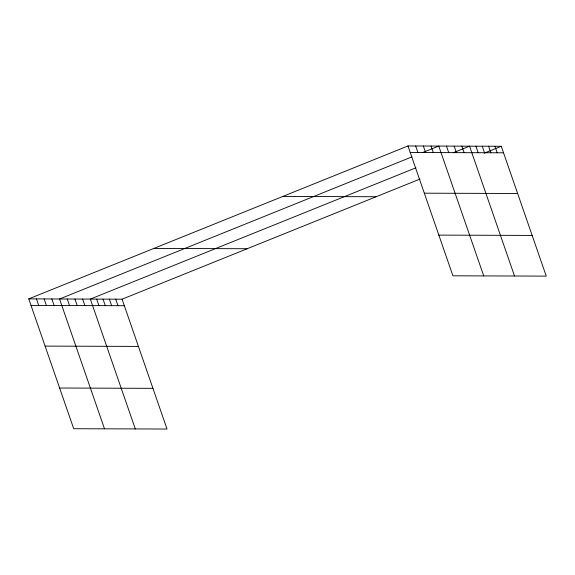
<?xml version="1.0" encoding="UTF-8"?>
<svg xmlns="http://www.w3.org/2000/svg" width="575" height="575" viewBox="0 0 575 575"><rect width="100%" height="100%" fill="white"/><g stroke="black" fill="none" stroke-linecap="round" stroke-linejoin="round"><path stroke-width="0.86" d="M28.75 298.878L122.073 299.194L167.03 429.036L73.715 428.72L28.75 298.878L407.97 145.964L501.285 146.28L546.25 276.122L452.927 275.806L407.97 145.964M411.944 156.882L59.548 298.986L104.506 428.828M422.51 152.619L438.761 146.072L483.726 275.914M415.926 167.799L90.34 299.086L135.305 428.928M453.308 152.727L469.559 146.172L514.524 276.014M122.073 299.194L420.03 179.041M484.222 153.158L501.285 146.28M410.227 152.49L503.549 152.799M424.321 193.186L517.637 193.495M282.828 196.427L376.143 196.736M438.84 235.11L532.155 235.427M153.892 248.422L247.214 248.731M31.007 305.404L124.329 305.713M45.102 346.1L138.417 346.409M59.62 388.024L152.936 388.341M494.946 146.258L497.202 152.778M488.599 146.237L490.856 152.756M482.253 146.215L484.509 152.734M475.906 146.194L478.163 152.713M461.862 146.143L464.118 152.662M454.164 146.122L456.421 152.641M446.466 146.093L448.723 152.612M431.063 146.043L433.32 152.562M423.365 146.014L425.622 152.54M415.668 145.993L417.924 152.512M115.726 299.173L117.983 305.692M109.379 299.151L111.636 305.67M103.033 299.129L105.29 305.648M96.686 299.108L98.943 305.627M82.642 299.058L84.899 305.577M74.944 299.036L77.201 305.555M67.246 299.007L69.503 305.526M51.843 298.957L54.108 305.476M44.146 298.928L46.403 305.454M36.448 298.907L38.705 305.426"/></g></svg>
